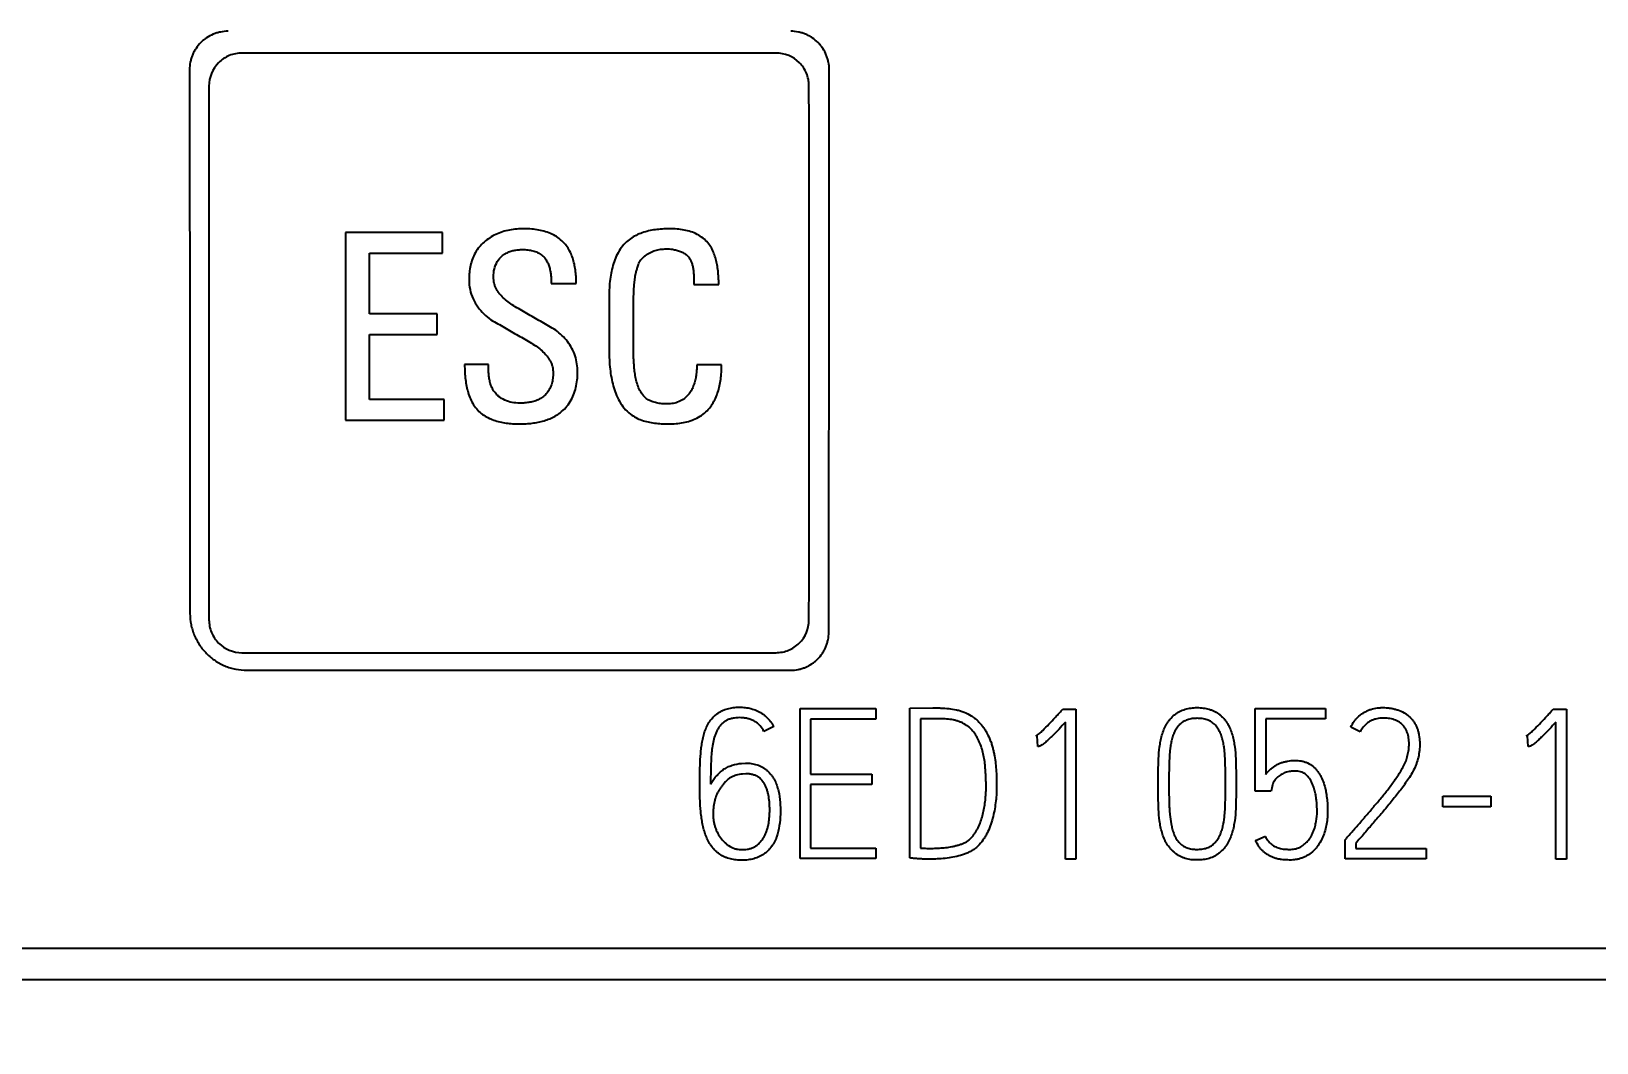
# Model space of a CAD drawing. Extents: x 0 to 420, y 0 to 297.
# Drawn here: x 135.98 to 152.61, y 168.32 to 179.07 of the extents above; entities that cross this region are included whole.
import ezdxf

# ---------------------------------------------------------------- set-up
doc = ezdxf.new("R2010")
doc.units = 0
doc.header["$LTSCALE"] = 23.1
for name, color, linetype in [('10000_FRONT', 7, 'CONTINUOUS'), ('10100_DIM_FRONT', 7, 'CONTINUOUS'), ('10500_FRONT_LABELING', 7, 'CONTINUOUS')]:
    doc.layers.add(name, color=color, linetype=linetype)
doc.styles.get("Standard").update_dxf_attribs({"font": 'txt', "width": 0.8})
doc.dimstyles.new('DIMSTYLE_1', dxfattribs={"dimtxt": 3.5, "dimasz": 3.5, "dimexe": 0.18, "dimexo": 0.0625, "dimgap": 0.09, "dimtad": 1, "dimtxsty": 'STANDARD', "dimcen": 0.09, "dimazin": 3, "dimtp": 0.05, "dimtm": 0.05, "dimtfac": 1, "dimtofl": 0, "dimtmove": 0, "dimatfit": 3, "dimtolj": 1})

# ---------------------------------------------------------------- blocks, each defined once
blk = doc.blocks.new('*D0')
at = {"layer": '10100_DIM_FRONT', "linetype": 'CONTINUOUS'}
for p, q in [((92.606992, 191.467691), (92.606992, 134.051649)), ((164.106992, 151.955098), (164.106992, 134.051649)), ((92.606992, 136.051649), (128.356992, 136.051649)), ((164.106992, 136.051649), (128.356992, 136.051649))]:
    blk.add_line(p, q, dxfattribs=at)
for points in [[(96.106992, 136.551649), (92.606992, 136.051649), (96.106992, 135.551649)], [(160.606992, 135.551649), (164.106992, 136.051649), (160.606992, 136.551649)]]:
    blk.add_solid(points, dxfattribs=at)
at = {"layer": '10100_DIM_FRONT', "linetype": 'CONTINUOUS', "width": 0.660714}
blk.add_text('71,5', height=3.5, dxfattribs=at).set_placement((124.913176, 136.926649))

msp = doc.modelspace()

# ---------------------------------------------------------------- linework, layer by layer
at = {"layer": '10000_FRONT', "color": 7, "linetype": 'CONTINUOUS'}
for p, q in [((143.89, 178.836), (138.215, 178.836)), ((144.242, 178.101), (144.24, 178.488)), ((144.24, 172.81), (144.242, 173.195)), ((138.215, 172.462), (143.89, 172.462)), ((138.267, 172.275), (144.047, 172.275)), ((134.907, 169.321), (164.107, 169.321)), ((99.307, 168.988), (164.107, 168.988))]:
    msp.add_line(p, q, dxfattribs=at)
for points, knots in [([(138.067, 179.068), (138.04, 179.068), (138.013, 179.065), (137.974, 179.057), (137.961, 179.054), (137.936, 179.046), (137.923, 179.041), (137.886, 179.026), (137.862, 179.013), (137.829, 178.991), (137.818, 178.983), (137.797, 178.966), (137.787, 178.957), (137.759, 178.929), (137.742, 178.908), (137.72, 178.875), (137.713, 178.863), (137.7, 178.84), (137.695, 178.828), (137.684, 178.803), (137.68, 178.791), (137.672, 178.765), (137.669, 178.752), (137.661, 178.712), (137.658, 178.686), (137.658, 178.659)], [0, 0, 0, 0, 0.125, 0.125, 0.1875, 0.1875, 0.25, 0.25, 0.375, 0.375, 0.4375, 0.4375, 0.5, 0.5, 0.625, 0.625, 0.6875, 0.6875, 0.75, 0.75, 0.8125, 0.8125, 0.875, 0.875, 1, 1, 1, 1]), ([(144.456, 178.659), (144.456, 178.686), (144.453, 178.712), (144.445, 178.751), (144.442, 178.764), (144.434, 178.79), (144.429, 178.803), (144.414, 178.84), (144.402, 178.863), (144.379, 178.897), (144.372, 178.908), (144.355, 178.928), (144.346, 178.938), (144.317, 178.967), (144.297, 178.984), (144.263, 179.006), (144.252, 179.013), (144.228, 179.026), (144.216, 179.031), (144.191, 179.041), (144.179, 179.046), (144.153, 179.054), (144.14, 179.057), (144.101, 179.065), (144.074, 179.068), (144.047, 179.068)], [0, 0, 0, 0, 0.125, 0.125, 0.1875, 0.1875, 0.25, 0.25, 0.375, 0.375, 0.4375, 0.4375, 0.5, 0.5, 0.625, 0.625, 0.6875, 0.6875, 0.75, 0.75, 0.8125, 0.8125, 0.875, 0.875, 1, 1, 1, 1]), ([(138.215, 178.836), (138.169, 178.836), (138.123, 178.827), (138.039, 178.792), (138, 178.766), (137.903, 178.669), (137.865, 178.578), (137.865, 178.486)], [0, 0, 0, 0, 0.25, 0.25, 0.5, 0.5, 1, 1, 1, 1]), ([(144.24, 178.488), (144.24, 178.534), (144.231, 178.579), (144.196, 178.663), (144.17, 178.702), (144.073, 178.798), (143.983, 178.836), (143.89, 178.836)], [0, 0, 0, 0, 0.25, 0.25, 0.5, 0.5, 1, 1, 1, 1]), ([(137.663, 172.879), (137.663, 172.839), (137.667, 172.8), (137.678, 172.742), (137.683, 172.723), (137.695, 172.685), (137.701, 172.666), (137.724, 172.611), (137.743, 172.577), (137.775, 172.527), (137.787, 172.511), (137.813, 172.481), (137.826, 172.466), (137.868, 172.424), (137.898, 172.399), (137.939, 172.372), (137.948, 172.366), (137.965, 172.356), (137.99, 172.341), (138.017, 172.329), (138.053, 172.314), (138.072, 172.307), (138.1, 172.298), (138.11, 172.296), (138.129, 172.291), (138.139, 172.289), (138.188, 172.279), (138.227, 172.275), (138.267, 172.275)], [0, 0, 0, 0, 0.125, 0.125, 0.1875, 0.1875, 0.25, 0.25, 0.375, 0.375, 0.4375, 0.4375, 0.5, 0.5, 0.625, 0.625, 0.65625, 0.65625, 0.6875, 0.75, 0.75, 0.8125, 0.8125, 0.84375, 0.84375, 0.875, 0.875, 1, 1, 1, 1]), ([(137.865, 172.812), (137.865, 172.766), (137.874, 172.72), (137.909, 172.635), (137.935, 172.597), (138.032, 172.5), (138.123, 172.462), (138.215, 172.462)], [0, 0, 0, 0, 0.25, 0.25, 0.5, 0.5, 1, 1, 1, 1]), ([(143.89, 172.462), (143.936, 172.462), (143.982, 172.471), (144.066, 172.506), (144.105, 172.531), (144.202, 172.628), (144.24, 172.718), (144.24, 172.81)], [0, 0, 0, 0, 0.25, 0.25, 0.5, 0.5, 1, 1, 1, 1]), ([(144.047, 172.275), (144.074, 172.275), (144.1, 172.278), (144.139, 172.286), (144.151, 172.289), (144.177, 172.297), (144.189, 172.301), (144.226, 172.316), (144.249, 172.329), (144.282, 172.351), (144.293, 172.358), (144.313, 172.375), (144.323, 172.384), (144.351, 172.412), (144.368, 172.432), (144.39, 172.465), (144.397, 172.477), (144.409, 172.5), (144.415, 172.512), (144.425, 172.536), (144.43, 172.549), (144.437, 172.574), (144.44, 172.587), (144.448, 172.626), (144.451, 172.652), (144.451, 172.679)], [0, 0, 0, 0, 0.125, 0.125, 0.1875, 0.1875, 0.25, 0.25, 0.375, 0.375, 0.4375, 0.4375, 0.5, 0.5, 0.625, 0.625, 0.6875, 0.6875, 0.75, 0.75, 0.8125, 0.8125, 0.875, 0.875, 1, 1, 1, 1])]:
    msp.add_open_spline(points, degree=3, knots=knots, dxfattribs=at)
for points in [[(137.658, 178.659), (137.66, 176.731), (137.661, 174.805), (137.663, 172.879)], [(144.451, 172.679), (144.453, 174.671), (144.454, 176.665), (144.456, 178.659)], [(137.865, 178.486), (137.865, 176.594), (137.865, 174.703), (137.865, 172.812)], [(144.242, 173.195), (144.242, 174.83), (144.243, 176.465), (144.242, 178.101)]]:
    msp.add_open_spline(points, degree=3, dxfattribs=at)
at = {"layer": '10500_FRONT_LABELING', "color": 7, "linetype": 'CONTINUOUS'}
for p, q in [((139.317, 176.929), (139.317, 174.932)), ((140.346, 176.929), (139.317, 176.929)), ((140.346, 176.708), (140.346, 176.929)), ((139.571, 176.065), (139.571, 176.708)), ((139.571, 176.708), (140.346, 176.708)), ((141.502, 176.385), (141.768, 176.385)), ((143.018, 176.377), (143.281, 176.377)), ((142.116, 176.244), (142.116, 175.681)), ((142.376, 175.65), (142.376, 176.186)), ((140.291, 176.065), (139.571, 176.065)), ((140.291, 175.844), (140.291, 176.065)), ((139.571, 175.153), (139.571, 175.844)), ((139.571, 175.844), (140.291, 175.844)), ((140.836, 175.526), (140.581, 175.526)), ((140.836, 175.468), (140.836, 175.526)), ((143.311, 175.521), (143.049, 175.521)), ((140.363, 175.153), (139.571, 175.153)), ((140.363, 174.932), (140.363, 175.153)), ((139.317, 174.932), (140.363, 174.932)), ((144.145, 170.273), (144.145, 171.869)), ((144.145, 171.869), (144.95, 171.869)), ((144.95, 171.869), (144.95, 171.756)), ((145.311, 171.873), (145.557, 171.875)), ((145.311, 170.28), (145.311, 171.873)), ((146.92, 171.842), (146.936, 171.86)), ((146.936, 171.86), (147.077, 171.86)), ((147.077, 171.86), (147.077, 170.266)), ((148.982, 170.99), (148.982, 171.869)), ((148.982, 171.869), (149.728, 171.869)), ((149.728, 171.869), (149.728, 171.758)), ((152.131, 171.842), (152.147, 171.86)), ((152.147, 171.86), (152.288, 171.86)), ((152.288, 171.86), (152.288, 170.266)), ((143.865, 171.678), (143.762, 171.625)), ((144.257, 171.756), (144.257, 171.17)), ((144.95, 171.756), (144.257, 171.756)), ((145.425, 171.76), (145.425, 170.384)), ((145.602, 171.76), (145.425, 171.76)), ((146.965, 170.266), (146.965, 171.722)), ((149.094, 171.758), (149.094, 171.167)), ((149.728, 171.758), (149.094, 171.758)), ((150.098, 171.62), (149.997, 171.671)), ((152.176, 170.266), (152.176, 171.722)), ((146.664, 171.578), (146.651, 171.574)), ((146.671, 171.465), (146.664, 171.578)), ((151.875, 171.578), (151.862, 171.574)), ((151.882, 171.465), (151.875, 171.578)), ((143.524, 171.285), (143.565, 171.287)), ((143.569, 171.174), (143.533, 171.172)), ((144.257, 171.17), (144.907, 171.17)), ((144.907, 171.17), (144.907, 171.059)), ((144.257, 171.059), (144.257, 170.384)), ((144.907, 171.059), (144.257, 171.059)), ((147.951, 171.054), (147.951, 171.079)), ((148.065, 171.079), (148.065, 171.054)), ((148.666, 171.054), (148.666, 171.079)), ((148.778, 171.079), (148.778, 171.054)), ((149.152, 170.99), (148.982, 170.99)), ((149.161, 171.039), (149.152, 170.99)), ((150.974, 170.823), (150.974, 170.937)), ((150.974, 170.937), (151.486, 170.937)), ((151.486, 170.823), (150.974, 170.823)), ((151.486, 170.937), (151.486, 170.823)), ((148.986, 170.464), (149.09, 170.511)), ((149.937, 170.473), (149.95, 170.488)), ((144.257, 170.384), (144.95, 170.384)), ((144.95, 170.384), (144.95, 170.273)), ((149.937, 170.269), (149.937, 170.473)), ((150.049, 170.433), (150.049, 170.38)), ((150.049, 170.38), (150.797, 170.38)), ((150.797, 170.38), (150.797, 170.269)), ((144.95, 170.273), (144.145, 170.273)), ((147.077, 170.266), (146.965, 170.266)), ((150.797, 170.269), (149.937, 170.269)), ((152.288, 170.266), (152.176, 170.266))]:
    msp.add_line(p, q, dxfattribs=at)
for points in [[(140.789, 176.827), (140.77, 176.811), (140.736, 176.776), (140.694, 176.716), (140.663, 176.649), (140.642, 176.578), (140.631, 176.504), (140.628, 176.453), (140.628, 176.427)], [(141.215, 176.968), (141.188, 176.968), (141.135, 176.966), (141.058, 176.956), (140.983, 176.937), (140.912, 176.91), (140.848, 176.874), (140.808, 176.844), (140.789, 176.827)], [(141.629, 176.827), (141.611, 176.844), (141.574, 176.876), (141.51, 176.913), (141.441, 176.939), (141.37, 176.956), (141.295, 176.966), (141.242, 176.968), (141.215, 176.968)], [(141.768, 176.385), (141.768, 176.411), (141.766, 176.46), (141.759, 176.529), (141.748, 176.594), (141.731, 176.657), (141.706, 176.718), (141.673, 176.776), (141.645, 176.811), (141.629, 176.827)], [(142.288, 176.816), (142.268, 176.796), (142.232, 176.752), (142.191, 176.677), (142.161, 176.598), (142.14, 176.516), (142.126, 176.432), (142.118, 176.342), (142.116, 176.278), (142.116, 176.244)], [(142.758, 176.968), (142.731, 176.968), (142.678, 176.966), (142.605, 176.959), (142.535, 176.946), (142.468, 176.927), (142.403, 176.9), (142.341, 176.863), (142.305, 176.833), (142.288, 176.816)], [(140.888, 176.454), (140.888, 176.485), (140.894, 176.543), (140.924, 176.621), (140.961, 176.665), (140.985, 176.684)], [(140.985, 176.684), (140.997, 176.693), (141.021, 176.709), (141.062, 176.727), (141.105, 176.739), (141.149, 176.746), (141.18, 176.747), (141.195, 176.747)], [(141.44, 176.647), (141.449, 176.635), (141.464, 176.608), (141.48, 176.566), (141.491, 176.523), (141.498, 176.479), (141.501, 176.434), (141.502, 176.402), (141.502, 176.385)], [(142.509, 176.689), (142.527, 176.702), (142.563, 176.723), (142.62, 176.743), (142.678, 176.753), (142.717, 176.755), (142.736, 176.755)], [(142.736, 176.755), (142.747, 176.755), (142.771, 176.754), (142.811, 176.746), (142.84, 176.738), (142.855, 176.733)], [(142.855, 176.733), (142.868, 176.729), (142.894, 176.72), (142.929, 176.701), (142.949, 176.683), (142.957, 176.673)], [(142.957, 176.673), (142.965, 176.663), (142.978, 176.643), (142.993, 176.61), (143, 176.587), (143.003, 176.575)], [(142.394, 176.463), (142.394, 176.467), (142.396, 176.476), (142.399, 176.49), (142.403, 176.505), (142.408, 176.521), (142.413, 176.539), (142.419, 176.558), (142.426, 176.578), (142.431, 176.593), (142.433, 176.601)], [(143.003, 176.575), (143.004, 176.569), (143.007, 176.556), (143.011, 176.534), (143.013, 176.513), (143.015, 176.492), (143.016, 176.47), (143.017, 176.449), (143.018, 176.427), (143.018, 176.404), (143.018, 176.386), (143.018, 176.377)], [(140.628, 176.427), (140.628, 176.39), (140.635, 176.32), (140.668, 176.222), (140.719, 176.136), (140.784, 176.062), (140.834, 176.021), (140.861, 176.001)], [(142.376, 176.186), (142.376, 176.204), (142.377, 176.241), (142.378, 176.295), (142.381, 176.35), (142.386, 176.406), (142.391, 176.444), (142.394, 176.463)], [(140.861, 176.001), (140.909, 175.973), (141.005, 175.918), (141.149, 175.835), (141.243, 175.78), (141.29, 175.752)], [(141.549, 175.891), (141.501, 175.919), (141.405, 175.974), (141.261, 176.057), (141.166, 176.112), (141.118, 176.14)], [(141.782, 175.446), (141.782, 175.476), (141.777, 175.535), (141.758, 175.617), (141.723, 175.698), (141.675, 175.771), (141.617, 175.835), (141.573, 175.873), (141.549, 175.891)], [(142.116, 175.681), (142.116, 175.644), (142.118, 175.572), (142.126, 175.476), (142.139, 175.385), (142.159, 175.299), (142.186, 175.215), (142.224, 175.134), (142.275, 175.059), (142.318, 175.017), (142.342, 174.998)], [(142.481, 175.194), (142.466, 175.211), (142.442, 175.248), (142.417, 175.31), (142.4, 175.373), (142.389, 175.437), (142.382, 175.503), (142.377, 175.573), (142.376, 175.624), (142.376, 175.65)], [(140.581, 175.526), (140.581, 175.497), (140.583, 175.442), (140.589, 175.366), (140.601, 175.295), (140.617, 175.227), (140.641, 175.159), (140.675, 175.095), (140.705, 175.057), (140.722, 175.039)], [(143.17, 175.048), (143.186, 175.066), (143.214, 175.103), (143.248, 175.165), (143.273, 175.231), (143.291, 175.299), (143.303, 175.369), (143.31, 175.442), (143.311, 175.494), (143.311, 175.521)], [(140.939, 175.19), (140.926, 175.201), (140.903, 175.226), (140.875, 175.268), (140.856, 175.316), (140.844, 175.364), (140.837, 175.415), (140.836, 175.45), (140.836, 175.468)], [(141.168, 175.115), (141.14, 175.115), (141.085, 175.119), (141.007, 175.143), (140.961, 175.172), (140.939, 175.19)], [(140.722, 175.039), (140.737, 175.023), (140.771, 174.994), (140.828, 174.959), (140.89, 174.933), (140.955, 174.914), (141.021, 174.902), (141.091, 174.895), (141.14, 174.894), (141.165, 174.894)], [(142.342, 174.998), (142.361, 174.984), (142.4, 174.959), (142.464, 174.932), (142.53, 174.914), (142.598, 174.902), (142.669, 174.895), (142.721, 174.894), (142.747, 174.894)], [(142.747, 174.894), (142.775, 174.894), (142.829, 174.896), (142.906, 174.906), (142.98, 174.925), (143.05, 174.954), (143.116, 174.994), (143.153, 175.029), (143.17, 175.048)]]:
    msp.add_open_spline(points, degree=3, dxfattribs=at)
for points, knots in [([(143.166, 176.818), (143.151, 176.837), (143.116, 176.872), (143.053, 176.911), (142.985, 176.939), (142.914, 176.956), (142.839, 176.966), (142.786, 176.968), (142.758, 176.968)], [0, 0, 0, 0, 0.166668, 0.333335, 0.500001, 0.666667, 0.833334, 1, 1, 1, 1]), ([(143.281, 176.377), (143.281, 176.403), (143.28, 176.452), (143.274, 176.52), (143.265, 176.584), (143.251, 176.645), (143.232, 176.706), (143.204, 176.765), (143.18, 176.801), (143.166, 176.818)], [0, 0, 0, 0, 0.142857, 0.285715, 0.428572, 0.57143, 0.714287, 0.857144, 1, 1, 1, 1]), ([(141.195, 176.747), (141.215, 176.747), (141.253, 176.745), (141.298, 176.737), (141.332, 176.727), (141.357, 176.717), (141.381, 176.703), (141.403, 176.687), (141.423, 176.669), (141.435, 176.655), (141.44, 176.647)], [0, 0, 0, 0, 0.2, 0.4, 0.5, 0.6, 0.7, 0.8, 0.9, 1, 1, 1, 1]), ([(142.433, 176.601), (142.435, 176.607), (142.44, 176.617), (142.45, 176.633), (142.463, 176.648), (142.481, 176.667), (142.498, 176.68), (142.509, 176.689)], [0, 0, 0, 0, 0.166667, 0.333333, 0.5, 0.666667, 1, 1, 1, 1]), ([(141.118, 176.14), (141.097, 176.153), (141.056, 176.179), (141.002, 176.222), (140.964, 176.261), (140.937, 176.297), (140.92, 176.325), (140.906, 176.355), (140.896, 176.387), (140.89, 176.42), (140.888, 176.443), (140.888, 176.454)], [0, 0, 0, 0, 0.166667, 0.333333, 0.5, 0.583333, 0.666667, 0.75, 0.833333, 0.916667, 1, 1, 1, 1]), ([(141.29, 175.752), (141.312, 175.739), (141.353, 175.713), (141.406, 175.67), (141.445, 175.63), (141.472, 175.594), (141.489, 175.566), (141.504, 175.535), (141.514, 175.503), (141.52, 175.47), (141.522, 175.447), (141.522, 175.435)], [0, 0, 0, 0, 0.166667, 0.333333, 0.5, 0.583333, 0.666667, 0.75, 0.833333, 0.916667, 1, 1, 1, 1]), ([(143.049, 175.521), (143.049, 175.501), (143.047, 175.463), (143.042, 175.409), (143.032, 175.357), (143.017, 175.307), (142.996, 175.258), (142.977, 175.228), (142.966, 175.214)], [0, 0, 0, 0, 0.166667, 0.333334, 0.500001, 0.666668, 0.833335, 1, 1, 1, 1]), ([(141.522, 175.435), (141.522, 175.415), (141.519, 175.377), (141.509, 175.322), (141.489, 175.271), (141.46, 175.223), (141.433, 175.197), (141.418, 175.185)], [0, 0, 0, 0, 0.200004, 0.400008, 0.600012, 0.800016, 1, 1, 1, 1]), ([(141.596, 175.013), (141.618, 175.029), (141.657, 175.065), (141.705, 175.13), (141.741, 175.202), (141.765, 175.279), (141.779, 175.36), (141.782, 175.417), (141.782, 175.446)], [0, 0, 0, 0, 0.166672, 0.333337, 0.500003, 0.666669, 0.833334, 1, 1, 1, 1]), ([(141.418, 175.185), (141.405, 175.174), (141.375, 175.155), (141.326, 175.135), (141.275, 175.123), (141.223, 175.116), (141.186, 175.115), (141.168, 175.115)], [0, 0, 0, 0, 0.200017, 0.400013, 0.600009, 0.800004, 1, 1, 1, 1]), ([(142.733, 175.106), (142.714, 175.106), (142.675, 175.108), (142.63, 175.114), (142.595, 175.123), (142.57, 175.132), (142.545, 175.143), (142.521, 175.157), (142.5, 175.173), (142.487, 175.187), (142.481, 175.194)], [0, 0, 0, 0, 0.2, 0.4, 0.5, 0.6, 0.7, 0.8, 0.9, 1, 1, 1, 1]), ([(142.966, 175.214), (142.951, 175.195), (142.918, 175.162), (142.86, 175.128), (142.798, 175.11), (142.755, 175.106), (142.733, 175.106)], [0, 0, 0, 0, 0.250002, 0.500001, 0.750001, 1, 1, 1, 1]), ([(141.165, 174.894), (141.189, 174.894), (141.235, 174.895), (141.301, 174.901), (141.364, 174.911), (141.425, 174.926), (141.486, 174.948), (141.543, 174.976), (141.579, 175), (141.596, 175.013)], [0, 0, 0, 0, 0.142858, 0.285716, 0.428574, 0.571432, 0.71429, 0.857149, 1, 1, 1, 1]), ([(143.565, 171.287), (143.586, 171.288), (143.607, 171.287), (143.637, 171.282), (143.648, 171.28), (143.668, 171.275), (143.678, 171.273), (143.708, 171.263), (143.727, 171.255), (143.754, 171.24), (143.763, 171.234), (143.78, 171.222), (143.788, 171.215), (143.812, 171.195), (143.826, 171.179), (143.845, 171.154), (143.851, 171.146), (143.862, 171.128), (143.868, 171.119), (143.882, 171.092), (143.891, 171.073), (143.905, 171.033), (143.91, 171.013), (143.925, 170.952), (143.931, 170.911), (143.935, 170.849), (143.936, 170.829), (143.937, 170.787), (143.937, 170.766), (143.935, 170.704), (143.931, 170.663), (143.919, 170.582), (143.91, 170.541), (143.892, 170.492), (143.888, 170.483), (143.879, 170.463), (143.874, 170.454), (143.86, 170.426), (143.848, 170.409), (143.829, 170.384), (143.822, 170.376), (143.808, 170.36), (143.8, 170.353), (143.777, 170.332), (143.76, 170.32), (143.733, 170.304), (143.723, 170.299), (143.704, 170.289), (143.695, 170.285), (143.665, 170.274), (143.645, 170.269), (143.603, 170.26), (143.583, 170.258), (143.541, 170.255), (143.52, 170.255), (143.489, 170.256), (143.478, 170.257), (143.457, 170.259), (143.447, 170.261), (143.416, 170.266), (143.395, 170.271), (143.366, 170.281), (143.356, 170.285), (143.337, 170.294), (143.327, 170.298), (143.3, 170.314), (143.282, 170.326), (143.258, 170.346), (143.25, 170.353), (143.235, 170.368), (143.228, 170.375), (143.208, 170.4), (143.196, 170.417), (143.179, 170.444), (143.174, 170.453), (143.164, 170.471), (143.16, 170.481), (143.147, 170.51), (143.14, 170.529), (143.127, 170.569), (143.121, 170.589), (143.112, 170.63), (143.107, 170.65), (143.1, 170.692), (143.097, 170.712), (143.092, 170.754), (143.09, 170.775), (143.086, 170.816), (143.085, 170.837), (143.083, 170.879), (143.082, 170.9), (143.081, 170.962), (143.081, 171.004), (143.08, 171.087), (143.081, 171.129), (143.082, 171.212), (143.082, 171.254), (143.085, 171.338), (143.088, 171.379), (143.095, 171.441), (143.097, 171.462), (143.103, 171.503), (143.107, 171.524), (143.116, 171.564), (143.121, 171.584), (143.133, 171.624), (143.14, 171.644), (143.153, 171.672), (143.157, 171.682), (143.167, 171.7), (143.172, 171.709), (143.189, 171.736), (143.201, 171.753), (143.222, 171.776), (143.23, 171.784), (143.245, 171.798), (143.253, 171.805), (143.279, 171.824), (143.297, 171.835), (143.325, 171.848), (143.335, 171.853), (143.354, 171.86), (143.364, 171.863), (143.395, 171.872), (143.415, 171.876), (143.447, 171.879), (143.457, 171.88), (143.478, 171.882), (143.489, 171.882), (143.52, 171.882), (143.541, 171.881), (143.583, 171.877), (143.603, 171.873), (143.644, 171.862), (143.664, 171.855), (143.703, 171.838), (143.721, 171.828), (143.748, 171.811), (143.757, 171.805), (143.773, 171.792), (143.781, 171.785), (143.804, 171.764), (143.818, 171.748), (143.837, 171.723), (143.843, 171.714), (143.855, 171.696), (143.86, 171.687), (143.865, 171.678)], [0, 0, 0, 0, 0.015625, 0.015625, 0.023438, 0.023438, 0.03125, 0.03125, 0.046875, 0.046875, 0.054688, 0.054688, 0.0625, 0.0625, 0.078125, 0.078125, 0.085938, 0.085938, 0.09375, 0.09375, 0.109375, 0.109375, 0.125, 0.125, 0.15625, 0.15625, 0.171875, 0.171875, 0.1875, 0.1875, 0.21875, 0.21875, 0.25, 0.25, 0.257812, 0.257812, 0.265625, 0.265625, 0.28125, 0.28125, 0.289062, 0.289062, 0.296875, 0.296875, 0.3125, 0.3125, 0.320312, 0.320312, 0.328125, 0.328125, 0.34375, 0.34375, 0.359375, 0.359375, 0.375, 0.375, 0.382812, 0.382812, 0.390625, 0.390625, 0.40625, 0.40625, 0.414062, 0.414062, 0.421875, 0.421875, 0.4375, 0.4375, 0.445312, 0.445312, 0.453125, 0.453125, 0.46875, 0.46875, 0.476562, 0.476562, 0.484375, 0.484375, 0.5, 0.5, 0.515625, 0.515625, 0.53125, 0.53125, 0.546875, 0.546875, 0.5625, 0.5625, 0.578125, 0.578125, 0.59375, 0.59375, 0.625, 0.625, 0.65625, 0.65625, 0.6875, 0.6875, 0.71875, 0.71875, 0.734375, 0.734375, 0.75, 0.75, 0.765625, 0.765625, 0.78125, 0.78125, 0.789062, 0.789062, 0.796875, 0.796875, 0.8125, 0.8125, 0.820312, 0.820312, 0.828125, 0.828125, 0.84375, 0.84375, 0.851562, 0.851562, 0.859375, 0.859375, 0.875, 0.875, 0.882812, 0.882812, 0.890625, 0.890625, 0.90625, 0.90625, 0.921875, 0.921875, 0.9375, 0.9375, 0.953125, 0.953125, 0.960938, 0.960938, 0.96875, 0.96875, 0.984375, 0.984375, 0.992188, 0.992188, 1, 1, 1, 1]), ([(145.557, 171.875), (145.571, 171.875), (145.585, 171.875), (145.613, 171.875), (145.627, 171.874), (145.669, 171.872), (145.697, 171.871), (145.752, 171.865), (145.78, 171.861), (145.821, 171.852), (145.835, 171.848), (145.862, 171.839), (145.875, 171.835), (145.914, 171.819), (145.94, 171.807), (145.976, 171.784), (145.987, 171.776), (146.009, 171.759), (146.02, 171.749), (146.04, 171.73), (146.05, 171.72), (146.069, 171.699), (146.078, 171.688), (146.095, 171.665), (146.103, 171.654), (146.118, 171.63), (146.125, 171.618), (146.145, 171.58), (146.157, 171.555), (146.172, 171.516), (146.177, 171.502), (146.185, 171.475), (146.189, 171.462), (146.196, 171.434), (146.199, 171.421), (146.205, 171.393), (146.208, 171.379), (146.216, 171.338), (146.22, 171.311), (146.226, 171.255), (146.228, 171.227), (146.232, 171.172), (146.232, 171.144), (146.234, 171.088), (146.234, 171.06), (146.234, 171.004), (146.233, 170.976), (146.229, 170.92), (146.226, 170.892), (146.219, 170.837), (146.215, 170.809), (146.205, 170.754), (146.198, 170.727), (146.184, 170.673), (146.175, 170.646), (146.156, 170.593), (146.145, 170.567), (146.126, 170.53), (146.119, 170.517), (146.104, 170.493), (146.097, 170.481), (146.073, 170.446), (146.055, 170.425), (146.03, 170.4), (146.025, 170.395), (146.014, 170.386), (146.008, 170.382), (145.992, 170.369), (145.98, 170.361), (145.956, 170.347), (145.943, 170.341), (145.918, 170.329), (145.904, 170.324), (145.865, 170.309), (145.838, 170.302), (145.783, 170.29), (145.756, 170.285), (145.701, 170.277), (145.673, 170.274), (145.618, 170.269), (145.59, 170.268), (145.534, 170.266), (145.506, 170.266), (145.464, 170.267), (145.45, 170.268), (145.422, 170.27), (145.408, 170.271), (145.38, 170.273), (145.366, 170.274), (145.338, 170.277), (145.325, 170.278), (145.311, 170.28)], [0, 0, 0, 0, 0.015625, 0.015625, 0.03125, 0.03125, 0.0625, 0.0625, 0.09375, 0.09375, 0.109375, 0.109375, 0.125, 0.125, 0.15625, 0.15625, 0.171875, 0.171875, 0.1875, 0.1875, 0.203125, 0.203125, 0.21875, 0.21875, 0.234375, 0.234375, 0.25, 0.25, 0.28125, 0.28125, 0.296875, 0.296875, 0.3125, 0.3125, 0.328125, 0.328125, 0.34375, 0.34375, 0.375, 0.375, 0.40625, 0.40625, 0.4375, 0.4375, 0.46875, 0.46875, 0.5, 0.5, 0.53125, 0.53125, 0.5625, 0.5625, 0.59375, 0.59375, 0.625, 0.625, 0.65625, 0.65625, 0.671875, 0.671875, 0.6875, 0.6875, 0.71875, 0.71875, 0.726562, 0.726562, 0.734375, 0.734375, 0.75, 0.75, 0.765625, 0.765625, 0.78125, 0.78125, 0.8125, 0.8125, 0.84375, 0.84375, 0.875, 0.875, 0.90625, 0.90625, 0.9375, 0.9375, 0.953125, 0.953125, 0.96875, 0.96875, 0.984375, 0.984375, 1, 1, 1, 1]), ([(146.651, 171.574), (146.658, 171.578), (146.664, 171.583), (146.676, 171.593), (146.682, 171.598), (146.7, 171.613), (146.712, 171.624), (146.746, 171.657), (146.768, 171.68), (146.812, 171.726), (146.834, 171.749), (146.866, 171.784), (146.877, 171.795), (146.899, 171.819), (146.909, 171.83), (146.92, 171.842)], [0, 0, 0, 0, 0.0625, 0.0625, 0.125, 0.125, 0.25, 0.25, 0.5, 0.5, 0.75, 0.75, 0.875, 0.875, 1, 1, 1, 1]), ([(147.951, 171.079), (147.951, 171.121), (147.951, 171.163), (147.952, 171.248), (147.953, 171.29), (147.956, 171.375), (147.96, 171.417), (147.968, 171.48), (147.972, 171.501), (147.98, 171.542), (147.985, 171.563), (147.997, 171.605), (148.004, 171.625), (148.02, 171.665), (148.03, 171.684), (148.046, 171.712), (148.052, 171.721), (148.065, 171.739), (148.071, 171.747), (148.092, 171.772), (148.107, 171.787), (148.132, 171.807), (148.141, 171.814), (148.159, 171.826), (148.168, 171.831), (148.197, 171.846), (148.217, 171.854), (148.248, 171.863), (148.258, 171.866), (148.279, 171.87), (148.29, 171.872), (148.322, 171.876), (148.343, 171.878), (148.386, 171.878), (148.408, 171.876), (148.45, 171.871), (148.471, 171.867), (148.502, 171.858), (148.513, 171.854), (148.533, 171.846), (148.543, 171.842), (148.571, 171.827), (148.589, 171.815), (148.614, 171.795), (148.622, 171.787), (148.638, 171.772), (148.645, 171.765), (148.659, 171.748), (148.666, 171.74), (148.678, 171.722), (148.684, 171.713), (148.701, 171.685), (148.71, 171.666), (148.726, 171.627), (148.733, 171.606), (148.745, 171.565), (148.75, 171.544), (148.758, 171.502), (148.761, 171.481), (148.769, 171.418), (148.773, 171.376), (148.776, 171.291), (148.777, 171.249), (148.778, 171.164), (148.778, 171.121), (148.778, 171.079)], [0, 0, 0, 0, 0.0625, 0.0625, 0.125, 0.125, 0.1875, 0.1875, 0.21875, 0.21875, 0.25, 0.25, 0.28125, 0.28125, 0.3125, 0.3125, 0.328125, 0.328125, 0.34375, 0.34375, 0.375, 0.375, 0.390625, 0.390625, 0.40625, 0.40625, 0.4375, 0.4375, 0.453125, 0.453125, 0.46875, 0.46875, 0.5, 0.5, 0.53125, 0.53125, 0.5625, 0.5625, 0.578125, 0.578125, 0.59375, 0.59375, 0.625, 0.625, 0.640625, 0.640625, 0.65625, 0.65625, 0.671875, 0.671875, 0.6875, 0.6875, 0.71875, 0.71875, 0.75, 0.75, 0.78125, 0.78125, 0.8125, 0.8125, 0.875, 0.875, 0.9375, 0.9375, 1, 1, 1, 1]), ([(149.997, 171.671), (150.007, 171.694), (150.02, 171.714), (150.042, 171.743), (150.049, 171.753), (150.066, 171.771), (150.075, 171.779), (150.102, 171.804), (150.122, 171.818), (150.154, 171.836), (150.164, 171.841), (150.187, 171.851), (150.198, 171.856), (150.233, 171.866), (150.257, 171.871), (150.294, 171.876), (150.306, 171.877), (150.33, 171.878), (150.342, 171.878), (150.367, 171.877), (150.379, 171.877), (150.403, 171.874), (150.415, 171.873), (150.439, 171.869), (150.451, 171.866), (150.474, 171.86), (150.486, 171.857), (150.521, 171.845), (150.543, 171.835), (150.575, 171.817), (150.586, 171.81), (150.605, 171.795), (150.614, 171.787), (150.632, 171.77), (150.64, 171.761), (150.656, 171.743), (150.663, 171.733), (150.676, 171.712), (150.682, 171.702), (150.693, 171.68), (150.698, 171.669), (150.707, 171.646), (150.71, 171.634), (150.717, 171.611), (150.719, 171.599), (150.726, 171.563), (150.729, 171.539), (150.731, 171.49), (150.73, 171.466), (150.726, 171.417), (150.723, 171.393), (150.714, 171.346), (150.708, 171.323), (150.696, 171.288), (150.692, 171.276), (150.683, 171.254), (150.678, 171.242), (150.663, 171.209), (150.651, 171.188), (150.627, 171.147), (150.614, 171.126), (150.587, 171.086), (150.573, 171.067), (150.545, 171.028), (150.531, 171.008), (150.486, 170.95), (150.456, 170.913), (150.395, 170.838), (150.364, 170.801), (150.301, 170.727), (150.269, 170.69), (150.206, 170.617), (150.175, 170.58), (150.112, 170.507), (150.08, 170.47), (150.049, 170.433)], [0, 0, 0, 0, 0.03125, 0.03125, 0.046875, 0.046875, 0.0625, 0.0625, 0.09375, 0.09375, 0.109375, 0.109375, 0.125, 0.125, 0.15625, 0.15625, 0.171875, 0.171875, 0.1875, 0.1875, 0.203125, 0.203125, 0.21875, 0.21875, 0.234375, 0.234375, 0.25, 0.25, 0.28125, 0.28125, 0.296875, 0.296875, 0.3125, 0.3125, 0.328125, 0.328125, 0.34375, 0.34375, 0.359375, 0.359375, 0.375, 0.375, 0.390625, 0.390625, 0.40625, 0.40625, 0.4375, 0.4375, 0.46875, 0.46875, 0.5, 0.5, 0.53125, 0.53125, 0.546875, 0.546875, 0.5625, 0.5625, 0.59375, 0.59375, 0.625, 0.625, 0.65625, 0.65625, 0.6875, 0.6875, 0.75, 0.75, 0.8125, 0.8125, 0.875, 0.875, 0.9375, 0.9375, 1, 1, 1, 1]), ([(151.862, 171.574), (151.869, 171.578), (151.875, 171.583), (151.887, 171.593), (151.893, 171.598), (151.911, 171.613), (151.923, 171.624), (151.957, 171.657), (151.979, 171.68), (152.023, 171.726), (152.045, 171.749), (152.077, 171.784), (152.088, 171.795), (152.11, 171.819), (152.121, 171.83), (152.131, 171.842)], [0, 0, 0, 0, 0.0625, 0.0625, 0.125, 0.125, 0.25, 0.25, 0.5, 0.5, 0.75, 0.75, 0.875, 0.875, 1, 1, 1, 1]), ([(143.762, 171.625), (143.751, 171.647), (143.737, 171.667), (143.716, 171.69), (143.711, 171.695), (143.702, 171.703), (143.697, 171.707), (143.683, 171.719), (143.672, 171.725), (143.651, 171.738), (143.64, 171.743), (143.617, 171.753), (143.605, 171.757), (143.581, 171.763), (143.569, 171.766), (143.544, 171.769), (143.532, 171.77), (143.495, 171.772), (143.47, 171.771), (143.434, 171.765), (143.421, 171.763), (143.397, 171.756), (143.386, 171.752), (143.363, 171.742), (143.352, 171.735), (143.332, 171.721), (143.322, 171.713), (143.305, 171.696), (143.297, 171.686), (143.282, 171.667), (143.275, 171.656), (143.263, 171.635), (143.257, 171.624), (143.248, 171.601), (143.243, 171.589), (143.232, 171.554), (143.226, 171.53), (143.216, 171.482), (143.212, 171.458), (143.206, 171.409), (143.204, 171.384), (143.201, 171.335), (143.2, 171.31), (143.198, 171.261), (143.197, 171.236), (143.195, 171.162), (143.195, 171.113), (143.195, 171.063)], [0, 0, 0, 0, 0.0625, 0.0625, 0.078125, 0.078125, 0.09375, 0.09375, 0.125, 0.125, 0.15625, 0.15625, 0.1875, 0.1875, 0.21875, 0.21875, 0.25, 0.25, 0.3125, 0.3125, 0.34375, 0.34375, 0.375, 0.375, 0.40625, 0.40625, 0.4375, 0.4375, 0.46875, 0.46875, 0.5, 0.5, 0.53125, 0.53125, 0.5625, 0.5625, 0.625, 0.625, 0.6875, 0.6875, 0.75, 0.75, 0.8125, 0.8125, 0.875, 0.875, 1, 1, 1, 1]), ([(145.425, 170.384), (145.448, 170.382), (145.47, 170.382), (145.515, 170.382), (145.537, 170.382), (145.571, 170.382), (145.582, 170.383), (145.605, 170.383), (145.616, 170.384), (145.65, 170.386), (145.672, 170.388), (145.716, 170.393), (145.739, 170.397), (145.772, 170.403), (145.783, 170.406), (145.805, 170.411), (145.816, 170.414), (145.838, 170.42), (145.849, 170.424), (145.87, 170.431), (145.88, 170.436), (145.901, 170.445), (145.911, 170.451), (145.93, 170.464), (145.939, 170.471), (145.965, 170.493), (145.98, 170.51), (146, 170.538), (146.007, 170.547), (146.019, 170.566), (146.024, 170.576), (146.04, 170.606), (146.05, 170.627), (146.066, 170.669), (146.073, 170.691), (146.092, 170.756), (146.101, 170.8), (146.111, 170.867), (146.114, 170.89), (146.118, 170.935), (146.12, 170.957), (146.122, 171.002), (146.122, 171.025), (146.122, 171.071), (146.121, 171.093), (146.12, 171.138), (146.119, 171.161), (146.116, 171.206), (146.113, 171.251), (146.108, 171.296), (146.102, 171.341), (146.097, 171.364), (146.087, 171.408), (146.081, 171.43), (146.067, 171.474), (146.059, 171.495), (146.045, 171.526), (146.04, 171.537), (146.03, 171.557), (146.024, 171.567), (146.006, 171.596), (145.993, 171.615), (145.971, 171.641), (145.964, 171.649), (145.947, 171.665), (145.938, 171.672), (145.911, 171.693), (145.891, 171.705), (145.86, 171.72), (145.85, 171.724), (145.828, 171.732), (145.817, 171.736), (145.795, 171.742), (145.784, 171.745), (145.762, 171.749), (145.751, 171.751), (145.717, 171.755), (145.694, 171.757), (145.648, 171.759), (145.625, 171.76), (145.602, 171.76)], [0, 0, 0, 0, 0.03125, 0.03125, 0.0625, 0.0625, 0.078125, 0.078125, 0.09375, 0.09375, 0.125, 0.125, 0.15625, 0.15625, 0.171875, 0.171875, 0.1875, 0.1875, 0.203125, 0.203125, 0.21875, 0.21875, 0.234375, 0.234375, 0.25, 0.25, 0.28125, 0.28125, 0.296875, 0.296875, 0.3125, 0.3125, 0.34375, 0.34375, 0.375, 0.375, 0.4375, 0.4375, 0.46875, 0.46875, 0.5, 0.5, 0.53125, 0.53125, 0.5625, 0.5625, 0.59375, 0.59375, 0.625, 0.65625, 0.65625, 0.6875, 0.6875, 0.71875, 0.71875, 0.75, 0.75, 0.765625, 0.765625, 0.78125, 0.78125, 0.8125, 0.8125, 0.828125, 0.828125, 0.84375, 0.84375, 0.875, 0.875, 0.890625, 0.890625, 0.90625, 0.90625, 0.921875, 0.921875, 0.9375, 0.9375, 0.96875, 0.96875, 1, 1, 1, 1]), ([(146.965, 171.722), (146.942, 171.698), (146.92, 171.674), (146.874, 171.627), (146.851, 171.603), (146.816, 171.568), (146.804, 171.557), (146.78, 171.534), (146.768, 171.523), (146.75, 171.507), (146.743, 171.501), (146.73, 171.491), (146.724, 171.486), (146.714, 171.479), (146.71, 171.477), (146.703, 171.473), (146.699, 171.471), (146.692, 171.468), (146.688, 171.467), (146.679, 171.465), (146.675, 171.465), (146.671, 171.465)], [0, 0, 0, 0, 0.25, 0.25, 0.5, 0.5, 0.625, 0.625, 0.75, 0.75, 0.8125, 0.8125, 0.875, 0.875, 0.90625, 0.90625, 0.9375, 0.9375, 0.96875, 0.96875, 1, 1, 1, 1]), ([(148.666, 171.079), (148.666, 171.114), (148.666, 171.149), (148.665, 171.219), (148.664, 171.254), (148.663, 171.307), (148.662, 171.324), (148.66, 171.359), (148.659, 171.377), (148.656, 171.412), (148.654, 171.429), (148.65, 171.464), (148.647, 171.482), (148.64, 171.516), (148.636, 171.534), (148.626, 171.568), (148.621, 171.584), (148.607, 171.617), (148.599, 171.633), (148.585, 171.655), (148.58, 171.663), (148.569, 171.677), (148.564, 171.684), (148.552, 171.697), (148.546, 171.704), (148.532, 171.715), (148.525, 171.721), (148.511, 171.73), (148.503, 171.735), (148.487, 171.742), (148.479, 171.746), (148.453, 171.754), (148.436, 171.758), (148.41, 171.762), (148.401, 171.763), (148.383, 171.764), (148.375, 171.764), (148.348, 171.764), (148.331, 171.763), (148.304, 171.76), (148.296, 171.758), (148.278, 171.754), (148.27, 171.752), (148.253, 171.746), (148.245, 171.743), (148.229, 171.735), (148.221, 171.731), (148.199, 171.716), (148.185, 171.704), (148.167, 171.685), (148.161, 171.678), (148.151, 171.664), (148.146, 171.657), (148.131, 171.634), (148.124, 171.618), (148.113, 171.594), (148.11, 171.585), (148.105, 171.569), (148.102, 171.56), (148.095, 171.535), (148.091, 171.517), (148.084, 171.483), (148.082, 171.466), (148.077, 171.431), (148.075, 171.413), (148.072, 171.378), (148.071, 171.361), (148.069, 171.325), (148.068, 171.308), (148.067, 171.255), (148.066, 171.22), (148.065, 171.149), (148.065, 171.114), (148.065, 171.079)], [0, 0, 0, 0, 0.0625, 0.0625, 0.125, 0.125, 0.15625, 0.15625, 0.1875, 0.1875, 0.21875, 0.21875, 0.25, 0.25, 0.28125, 0.28125, 0.3125, 0.3125, 0.34375, 0.34375, 0.359375, 0.359375, 0.375, 0.375, 0.390625, 0.390625, 0.40625, 0.40625, 0.421875, 0.421875, 0.4375, 0.4375, 0.46875, 0.46875, 0.484375, 0.484375, 0.5, 0.5, 0.53125, 0.53125, 0.546875, 0.546875, 0.5625, 0.5625, 0.578125, 0.578125, 0.59375, 0.59375, 0.625, 0.625, 0.640625, 0.640625, 0.65625, 0.65625, 0.6875, 0.6875, 0.703125, 0.703125, 0.71875, 0.71875, 0.75, 0.75, 0.78125, 0.78125, 0.8125, 0.8125, 0.84375, 0.84375, 0.875, 0.875, 0.9375, 0.9375, 1, 1, 1, 1]), ([(149.95, 170.488), (149.964, 170.504), (149.977, 170.519), (150.004, 170.55), (150.017, 170.565), (150.058, 170.611), (150.085, 170.642), (150.138, 170.704), (150.165, 170.735), (150.218, 170.797), (150.244, 170.828), (150.297, 170.89), (150.323, 170.922), (150.375, 170.985), (150.4, 171.018), (150.448, 171.083), (150.472, 171.116), (150.506, 171.167), (150.517, 171.185), (150.539, 171.22), (150.549, 171.238), (150.568, 171.274), (150.577, 171.293), (150.591, 171.331), (150.596, 171.351), (150.606, 171.391), (150.61, 171.411), (150.615, 171.452), (150.616, 171.472), (150.616, 171.503), (150.616, 171.513), (150.614, 171.533), (150.613, 171.544), (150.608, 171.574), (150.604, 171.594), (150.593, 171.623), (150.589, 171.633), (150.58, 171.651), (150.574, 171.66), (150.563, 171.677), (150.556, 171.685), (150.542, 171.7), (150.534, 171.707), (150.518, 171.72), (150.509, 171.725), (150.491, 171.736), (150.482, 171.74), (150.453, 171.752), (150.433, 171.757), (150.403, 171.763), (150.392, 171.764), (150.372, 171.766), (150.361, 171.766), (150.33, 171.767), (150.31, 171.766), (150.279, 171.761), (150.269, 171.759), (150.249, 171.754), (150.239, 171.75), (150.22, 171.742), (150.211, 171.738), (150.193, 171.728), (150.184, 171.722), (150.159, 171.703), (150.145, 171.689), (150.118, 171.656), (150.107, 171.639), (150.098, 171.62)], [0, 0, 0, 0, 0.03125, 0.03125, 0.0625, 0.0625, 0.125, 0.125, 0.1875, 0.1875, 0.25, 0.25, 0.3125, 0.3125, 0.375, 0.375, 0.4375, 0.4375, 0.46875, 0.46875, 0.5, 0.5, 0.53125, 0.53125, 0.5625, 0.5625, 0.59375, 0.59375, 0.625, 0.625, 0.640625, 0.640625, 0.65625, 0.65625, 0.6875, 0.6875, 0.703125, 0.703125, 0.71875, 0.71875, 0.734375, 0.734375, 0.75, 0.75, 0.765625, 0.765625, 0.78125, 0.78125, 0.8125, 0.8125, 0.828125, 0.828125, 0.84375, 0.84375, 0.875, 0.875, 0.890625, 0.890625, 0.90625, 0.90625, 0.921875, 0.921875, 0.9375, 0.9375, 0.96875, 0.96875, 1, 1, 1, 1]), ([(152.176, 171.722), (152.153, 171.698), (152.131, 171.674), (152.085, 171.627), (152.062, 171.603), (152.027, 171.568), (152.015, 171.557), (151.991, 171.534), (151.979, 171.523), (151.961, 171.507), (151.954, 171.501), (151.941, 171.491), (151.935, 171.486), (151.925, 171.479), (151.921, 171.477), (151.914, 171.473), (151.91, 171.471), (151.903, 171.468), (151.899, 171.467), (151.891, 171.465), (151.886, 171.465), (151.882, 171.465)], [0, 0, 0, 0, 0.25, 0.25, 0.5, 0.5, 0.625, 0.625, 0.75, 0.75, 0.8125, 0.8125, 0.875, 0.875, 0.90625, 0.90625, 0.9375, 0.9375, 0.96875, 0.96875, 1, 1, 1, 1]), ([(143.195, 171.063), (143.202, 171.079), (143.211, 171.094), (143.226, 171.115), (143.231, 171.122), (143.242, 171.135), (143.248, 171.142), (143.266, 171.161), (143.278, 171.174), (143.303, 171.197), (143.316, 171.209), (143.344, 171.228), (143.359, 171.237), (143.382, 171.249), (143.39, 171.253), (143.406, 171.259), (143.414, 171.262), (143.455, 171.276), (143.489, 171.283), (143.524, 171.285)], [0, 0, 0, 0, 0.125, 0.125, 0.1875, 0.1875, 0.25, 0.25, 0.375, 0.375, 0.5, 0.5, 0.625, 0.625, 0.6875, 0.6875, 0.75, 0.75, 1, 1, 1, 1]), ([(143.533, 171.172), (143.51, 171.17), (143.487, 171.167), (143.46, 171.158), (143.454, 171.156), (143.444, 171.152), (143.438, 171.15), (143.422, 171.142), (143.412, 171.137), (143.393, 171.125), (143.384, 171.118), (143.366, 171.103), (143.358, 171.095), (143.342, 171.078), (143.334, 171.07), (143.32, 171.052), (143.313, 171.043), (143.299, 171.024), (143.293, 171.015), (143.28, 170.996), (143.275, 170.986), (143.259, 170.954), (143.25, 170.933), (143.237, 170.889), (143.232, 170.867), (143.227, 170.833), (143.226, 170.821), (143.224, 170.798), (143.223, 170.787), (143.222, 170.752), (143.221, 170.729), (143.223, 170.695), (143.225, 170.684), (143.228, 170.661), (143.231, 170.65), (143.236, 170.627), (143.24, 170.616), (143.247, 170.594), (143.251, 170.583), (143.265, 170.551), (143.276, 170.531), (143.302, 170.492), (143.317, 170.474), (143.341, 170.449), (143.349, 170.441), (143.367, 170.426), (143.377, 170.419), (143.406, 170.399), (143.426, 170.388), (143.454, 170.379), (143.46, 170.377), (143.471, 170.374), (143.477, 170.373), (143.494, 170.37), (143.505, 170.369), (143.529, 170.368), (143.541, 170.368), (143.564, 170.37), (143.575, 170.371), (143.598, 170.375), (143.61, 170.378), (143.627, 170.383), (143.632, 170.385), (143.643, 170.389), (143.648, 170.391), (143.664, 170.399), (143.674, 170.405), (143.693, 170.419), (143.702, 170.427), (143.718, 170.443), (143.726, 170.452), (143.741, 170.469), (143.748, 170.479), (143.761, 170.498), (143.766, 170.509), (143.777, 170.53), (143.781, 170.54), (143.79, 170.562), (143.793, 170.573), (143.8, 170.595), (143.803, 170.606), (143.811, 170.64), (143.814, 170.663), (143.818, 170.698), (143.819, 170.709), (143.821, 170.732), (143.821, 170.744), (143.823, 170.778), (143.823, 170.802), (143.821, 170.848), (143.82, 170.871), (143.814, 170.917), (143.811, 170.94), (143.803, 170.974), (143.801, 170.986), (143.794, 171.008), (143.79, 171.019), (143.781, 171.04), (143.772, 171.061), (143.76, 171.081), (143.746, 171.1), (143.738, 171.109), (143.726, 171.121), (143.721, 171.125), (143.712, 171.132), (143.708, 171.136), (143.693, 171.145), (143.683, 171.151), (143.661, 171.16), (143.65, 171.163), (143.627, 171.169), (143.616, 171.171), (143.593, 171.174), (143.581, 171.175), (143.569, 171.174)], [0, 0, 0, 0, 0.03125, 0.03125, 0.039062, 0.039062, 0.046875, 0.046875, 0.0625, 0.0625, 0.078125, 0.078125, 0.09375, 0.09375, 0.109375, 0.109375, 0.125, 0.125, 0.140625, 0.140625, 0.15625, 0.15625, 0.1875, 0.1875, 0.21875, 0.21875, 0.234375, 0.234375, 0.25, 0.25, 0.28125, 0.28125, 0.296875, 0.296875, 0.3125, 0.3125, 0.328125, 0.328125, 0.34375, 0.34375, 0.375, 0.375, 0.40625, 0.40625, 0.421875, 0.421875, 0.4375, 0.4375, 0.46875, 0.46875, 0.476562, 0.476562, 0.484375, 0.484375, 0.5, 0.5, 0.515625, 0.515625, 0.53125, 0.53125, 0.546875, 0.546875, 0.554688, 0.554688, 0.5625, 0.5625, 0.578125, 0.578125, 0.59375, 0.59375, 0.609375, 0.609375, 0.625, 0.625, 0.640625, 0.640625, 0.65625, 0.65625, 0.671875, 0.671875, 0.6875, 0.6875, 0.71875, 0.71875, 0.734375, 0.734375, 0.75, 0.75, 0.78125, 0.78125, 0.8125, 0.8125, 0.84375, 0.84375, 0.859375, 0.859375, 0.875, 0.875, 0.890625, 0.90625, 0.90625, 0.921875, 0.921875, 0.929688, 0.929688, 0.9375, 0.9375, 0.953125, 0.953125, 0.96875, 0.96875, 0.984375, 0.984375, 1, 1, 1, 1]), ([(149.094, 171.167), (149.101, 171.177), (149.108, 171.186), (149.124, 171.204), (149.132, 171.212), (149.149, 171.228), (149.158, 171.236), (149.177, 171.25), (149.187, 171.257), (149.207, 171.269), (149.218, 171.275), (149.239, 171.285), (149.25, 171.289), (149.272, 171.297), (149.284, 171.3), (149.307, 171.306), (149.318, 171.308), (149.341, 171.312), (149.353, 171.313), (149.376, 171.315), (149.388, 171.316), (149.412, 171.316), (149.424, 171.316), (149.447, 171.314), (149.459, 171.313), (149.482, 171.309), (149.494, 171.306), (149.516, 171.299), (149.527, 171.295), (149.56, 171.28), (149.579, 171.267), (149.602, 171.248), (149.606, 171.244), (149.615, 171.236), (149.627, 171.223), (149.646, 171.2), (149.659, 171.181), (149.671, 171.16), (149.677, 171.15), (149.693, 171.118), (149.702, 171.097), (149.717, 171.052), (149.723, 171.03), (149.731, 170.995), (149.733, 170.984), (149.737, 170.96), (149.739, 170.949), (149.744, 170.914), (149.749, 170.868), (149.75, 170.821), (149.751, 170.774), (149.751, 170.751), (149.748, 170.704), (149.746, 170.681), (149.739, 170.634), (149.735, 170.611), (149.723, 170.566), (149.716, 170.543), (149.699, 170.499), (149.689, 170.478), (149.666, 170.437), (149.653, 170.417), (149.632, 170.389), (149.624, 170.38), (149.608, 170.362), (149.6, 170.354), (149.573, 170.331), (149.554, 170.317), (149.523, 170.299), (149.513, 170.294), (149.491, 170.284), (149.48, 170.28), (149.458, 170.273), (149.447, 170.269), (149.423, 170.264), (149.412, 170.262), (149.388, 170.259), (149.376, 170.258), (149.353, 170.257), (149.341, 170.258), (149.318, 170.258), (149.306, 170.259), (149.283, 170.26), (149.271, 170.261), (149.248, 170.264), (149.236, 170.266), (149.213, 170.271), (149.202, 170.274), (149.179, 170.282), (149.168, 170.286), (149.146, 170.295), (149.136, 170.301), (149.115, 170.313), (149.105, 170.319), (149.086, 170.333), (149.077, 170.34), (149.059, 170.356), (149.051, 170.364), (149.035, 170.382), (149.028, 170.392), (149.008, 170.421), (148.997, 170.442), (148.986, 170.464)], [0, 0, 0, 0, 0.015625, 0.015625, 0.03125, 0.03125, 0.046875, 0.046875, 0.0625, 0.0625, 0.078125, 0.078125, 0.09375, 0.09375, 0.109375, 0.109375, 0.125, 0.125, 0.140625, 0.140625, 0.15625, 0.15625, 0.171875, 0.171875, 0.1875, 0.1875, 0.203125, 0.203125, 0.21875, 0.21875, 0.25, 0.25, 0.257812, 0.257812, 0.265625, 0.28125, 0.296875, 0.296875, 0.3125, 0.3125, 0.34375, 0.34375, 0.375, 0.375, 0.390625, 0.390625, 0.40625, 0.40625, 0.4375, 0.46875, 0.46875, 0.5, 0.5, 0.53125, 0.53125, 0.5625, 0.5625, 0.59375, 0.59375, 0.625, 0.625, 0.65625, 0.65625, 0.671875, 0.671875, 0.6875, 0.6875, 0.71875, 0.71875, 0.734375, 0.734375, 0.75, 0.75, 0.765625, 0.765625, 0.78125, 0.78125, 0.796875, 0.796875, 0.8125, 0.8125, 0.828125, 0.828125, 0.84375, 0.84375, 0.859375, 0.859375, 0.875, 0.875, 0.890625, 0.890625, 0.90625, 0.90625, 0.921875, 0.921875, 0.9375, 0.9375, 0.953125, 0.953125, 0.96875, 0.96875, 1, 1, 1, 1]), ([(149.09, 170.511), (149.097, 170.494), (149.106, 170.479), (149.122, 170.457), (149.128, 170.45), (149.141, 170.437), (149.148, 170.431), (149.169, 170.414), (149.184, 170.405), (149.209, 170.393), (149.217, 170.389), (149.234, 170.383), (149.243, 170.381), (149.27, 170.375), (149.288, 170.373), (149.315, 170.372), (149.324, 170.371), (149.342, 170.371), (149.351, 170.371), (149.369, 170.371), (149.378, 170.372), (149.397, 170.375), (149.406, 170.376), (149.432, 170.383), (149.449, 170.39), (149.481, 170.408), (149.496, 170.418), (149.517, 170.436), (149.523, 170.442), (149.536, 170.455), (149.542, 170.462), (149.559, 170.483), (149.569, 170.498), (149.586, 170.53), (149.594, 170.547), (149.607, 170.58), (149.613, 170.597), (149.622, 170.632), (149.626, 170.65), (149.636, 170.703), (149.639, 170.739), (149.639, 170.793), (149.638, 170.811), (149.636, 170.847), (149.635, 170.865), (149.632, 170.901), (149.63, 170.919), (149.624, 170.954), (149.62, 170.972), (149.611, 171.006), (149.606, 171.024), (149.594, 171.058), (149.587, 171.074), (149.574, 171.098), (149.57, 171.106), (149.56, 171.121), (149.555, 171.128), (149.544, 171.142), (149.538, 171.149), (149.525, 171.162), (149.519, 171.168), (149.504, 171.179), (149.496, 171.184), (149.48, 171.191), (149.472, 171.194), (149.445, 171.201), (149.427, 171.203), (149.391, 171.203), (149.373, 171.202), (149.347, 171.198), (149.338, 171.197), (149.32, 171.193), (149.311, 171.191), (149.286, 171.182), (149.27, 171.174), (149.247, 171.16), (149.239, 171.155), (149.225, 171.144), (149.211, 171.133), (149.199, 171.119), (149.188, 171.105), (149.183, 171.097), (149.174, 171.082), (149.171, 171.074), (149.167, 171.061), (149.165, 171.056), (149.163, 171.048), (149.162, 171.043), (149.161, 171.039)], [0, 0, 0, 0, 0.03125, 0.03125, 0.046875, 0.046875, 0.0625, 0.0625, 0.09375, 0.09375, 0.109375, 0.109375, 0.125, 0.125, 0.15625, 0.15625, 0.171875, 0.171875, 0.1875, 0.1875, 0.203125, 0.203125, 0.21875, 0.21875, 0.25, 0.25, 0.28125, 0.28125, 0.296875, 0.296875, 0.3125, 0.3125, 0.34375, 0.34375, 0.375, 0.375, 0.40625, 0.40625, 0.4375, 0.4375, 0.5, 0.5, 0.53125, 0.53125, 0.5625, 0.5625, 0.59375, 0.59375, 0.625, 0.625, 0.65625, 0.65625, 0.6875, 0.6875, 0.703125, 0.703125, 0.71875, 0.71875, 0.734375, 0.734375, 0.75, 0.75, 0.765625, 0.765625, 0.78125, 0.78125, 0.8125, 0.8125, 0.84375, 0.84375, 0.859375, 0.859375, 0.875, 0.875, 0.90625, 0.90625, 0.921875, 0.921875, 0.9375, 0.953125, 0.953125, 0.96875, 0.96875, 0.984375, 0.984375, 0.992188, 0.992188, 1, 1, 1, 1]), ([(148.778, 171.054), (148.778, 171.012), (148.778, 170.97), (148.777, 170.886), (148.776, 170.843), (148.773, 170.759), (148.769, 170.718), (148.761, 170.655), (148.757, 170.634), (148.749, 170.593), (148.743, 170.572), (148.731, 170.531), (148.724, 170.511), (148.708, 170.471), (148.698, 170.452), (148.682, 170.424), (148.676, 170.415), (148.663, 170.398), (148.657, 170.389), (148.636, 170.365), (148.621, 170.35), (148.596, 170.329), (148.588, 170.323), (148.57, 170.31), (148.561, 170.305), (148.533, 170.289), (148.513, 170.281), (148.482, 170.272), (148.472, 170.269), (148.451, 170.265), (148.44, 170.263), (148.408, 170.259), (148.387, 170.258), (148.355, 170.258), (148.344, 170.258), (148.323, 170.259), (148.312, 170.26), (148.28, 170.264), (148.259, 170.269), (148.229, 170.278), (148.218, 170.281), (148.198, 170.289), (148.189, 170.294), (148.16, 170.309), (148.143, 170.321), (148.118, 170.341), (148.11, 170.349), (148.095, 170.364), (148.087, 170.371), (148.066, 170.395), (148.053, 170.412), (148.036, 170.44), (148.031, 170.449), (148.022, 170.468), (148.017, 170.478), (148.005, 170.508), (147.998, 170.528), (147.986, 170.568), (147.981, 170.589), (147.972, 170.631), (147.969, 170.652), (147.96, 170.715), (147.956, 170.757), (147.953, 170.842), (147.952, 170.885), (147.951, 170.969), (147.951, 171.012), (147.951, 171.054)], [0, 0, 0, 0, 0.0625, 0.0625, 0.125, 0.125, 0.1875, 0.1875, 0.21875, 0.21875, 0.25, 0.25, 0.28125, 0.28125, 0.3125, 0.3125, 0.328125, 0.328125, 0.34375, 0.34375, 0.375, 0.375, 0.390625, 0.390625, 0.40625, 0.40625, 0.4375, 0.4375, 0.453125, 0.453125, 0.46875, 0.46875, 0.5, 0.5, 0.515625, 0.515625, 0.53125, 0.53125, 0.5625, 0.5625, 0.578125, 0.578125, 0.59375, 0.59375, 0.625, 0.625, 0.640625, 0.640625, 0.65625, 0.65625, 0.6875, 0.6875, 0.703125, 0.703125, 0.71875, 0.71875, 0.75, 0.75, 0.78125, 0.78125, 0.8125, 0.8125, 0.875, 0.875, 0.9375, 0.9375, 1, 1, 1, 1]), ([(148.065, 171.054), (148.065, 171.02), (148.065, 170.985), (148.066, 170.916), (148.067, 170.881), (148.068, 170.829), (148.069, 170.812), (148.071, 170.778), (148.073, 170.76), (148.077, 170.709), (148.082, 170.675), (148.092, 170.624), (148.096, 170.607), (148.105, 170.573), (148.11, 170.556), (148.12, 170.531), (148.123, 170.523), (148.131, 170.507), (148.135, 170.499), (148.144, 170.484), (148.148, 170.476), (148.159, 170.462), (148.164, 170.454), (148.182, 170.434), (148.195, 170.422), (148.217, 170.407), (148.225, 170.402), (148.241, 170.394), (148.249, 170.391), (148.274, 170.382), (148.291, 170.377), (148.327, 170.372), (148.344, 170.371), (148.371, 170.371), (148.38, 170.371), (148.398, 170.372), (148.407, 170.373), (148.433, 170.376), (148.45, 170.38), (148.476, 170.389), (148.484, 170.392), (148.5, 170.4), (148.508, 170.404), (148.523, 170.414), (148.53, 170.419), (148.543, 170.431), (148.55, 170.437), (148.561, 170.45), (148.567, 170.457), (148.578, 170.472), (148.583, 170.479), (148.592, 170.494), (148.596, 170.502), (148.604, 170.518), (148.608, 170.526), (148.618, 170.55), (148.624, 170.567), (148.634, 170.601), (148.638, 170.618), (148.649, 170.67), (148.653, 170.705), (148.658, 170.757), (148.66, 170.774), (148.662, 170.809), (148.663, 170.827), (148.664, 170.879), (148.665, 170.914), (148.666, 170.984), (148.666, 171.019), (148.666, 171.054)], [0, 0, 0, 0, 0.0625, 0.0625, 0.125, 0.125, 0.15625, 0.15625, 0.1875, 0.1875, 0.25, 0.25, 0.28125, 0.28125, 0.3125, 0.3125, 0.328125, 0.328125, 0.34375, 0.34375, 0.359375, 0.359375, 0.375, 0.375, 0.40625, 0.40625, 0.421875, 0.421875, 0.4375, 0.4375, 0.46875, 0.46875, 0.5, 0.5, 0.515625, 0.515625, 0.53125, 0.53125, 0.5625, 0.5625, 0.578125, 0.578125, 0.59375, 0.59375, 0.609375, 0.609375, 0.625, 0.625, 0.640625, 0.640625, 0.65625, 0.65625, 0.671875, 0.671875, 0.6875, 0.6875, 0.71875, 0.71875, 0.75, 0.75, 0.8125, 0.8125, 0.84375, 0.84375, 0.875, 0.875, 0.9375, 0.9375, 1, 1, 1, 1])]:
    msp.add_open_spline(points, degree=3, knots=knots, dxfattribs=at)

# ---------------------------------------------------------------- dimensions: what is measured, and where the dimension line sits
at = {"layer": '10100_DIM_FRONT', "linetype": 'CONTINUOUS'}
dim = msp.add_linear_dim(base=(164.107, 136.052), p1=(92.607, 191.468), p2=(164.107, 151.955), text='71,5', dimstyle='DIMSTYLE_1', dxfattribs=at)
dim.commit()
dim.dimension.update_dxf_attribs({"geometry": '*D0', "text_midpoint": (129.538, 138.677), "dimtype": 160})

doc.saveas('drawing.dxf')
